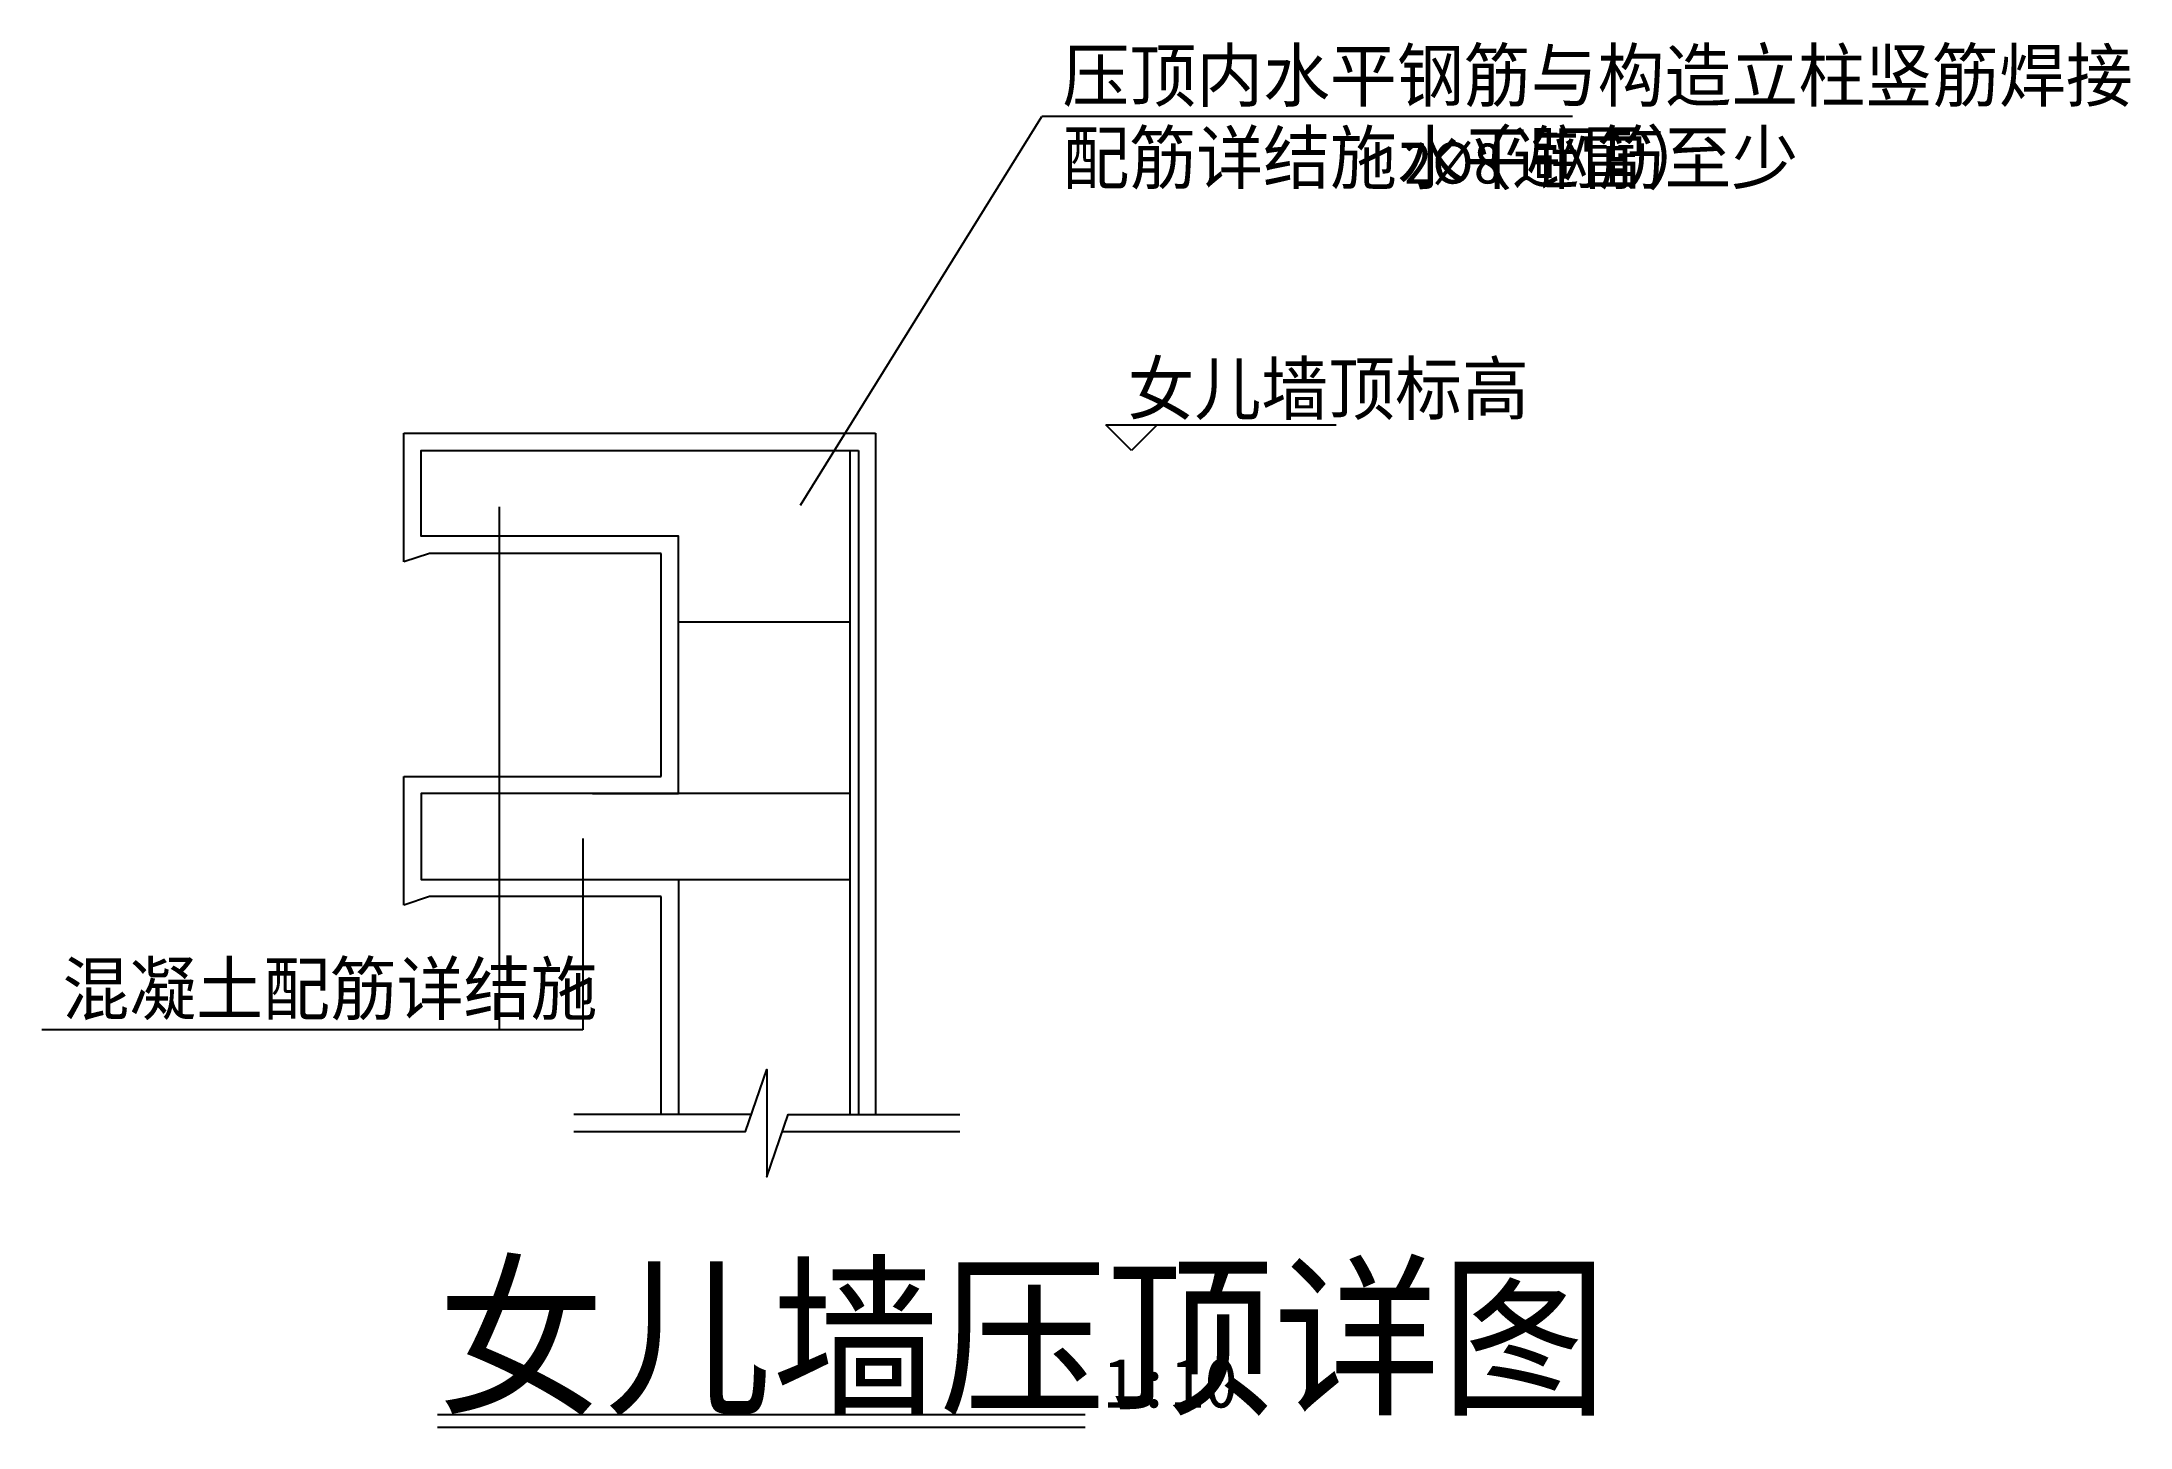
# Model space of a CAD drawing. Header units: metres. Extents: x 10512 to 15383, y 23501 to 26731.
import ezdxf

# ---------------------------------------------------------------- set-up
doc = ezdxf.new("R2010")
doc.units = ezdxf.units.M
for name, color, linetype in [('1', 4, 'Continuous'), ('AXIS_TEXT', 7, 'Continuous'), ('PUB_DIM', 3, 'Continuous'), ('PUB_TEXT', 7, 'Continuous'), ('WAI', 2, 'Continuous')]:
    doc.layers.add(name, color=color, linetype=linetype)

# ---------------------------------------------------------------- blocks, each defined once
blk = doc.blocks.new('1')
for p, q in [((436.23, 52.76), (229.33, 52.76)), ((472.44, 32.76), (679.33, 32.76))]:
    blk.add_line(p, q)
at = {"layer": '1'}
for p, q in [((493.56, 763.04), (775.09, 1216.14)), ((551.18, 826.89), (561.18, 826.89)), ((561.18, 826.89), (561.18, 52.76)), ((142.19, 761.34), (142.19, 151.36))]:
    blk.add_line(p, q, dxfattribs=at)
at = {"layer": 'AXIS_TEXT'}
blk.add_lwpolyline([(229.33, 32.76), (429.33, 32.76), (454.33, 105.26), (454.33, -19.74), (479.33, 52.76), (679.33, 52.76)], dxfattribs=at)
at = {"layer": 'PUB_DIM'}
for p, q in [((879.7, 826.89), (849.7, 856.89)), ((849.7, 856.89), (909.7, 856.89)), ((909.7, 856.89), (879.7, 826.89)), ((909.7, 856.89), (1118.23, 856.89))]:
    blk.add_line(p, q, dxfattribs=at)
at = {"layer": 'PUB_TEXT'}
for p, q in [((1393.99, 1216.14), (775.09, 1216.14)), ((239.74, 374.44), (239.74, 151.36)), ((239.74, 151.36), (-391.12, 151.36))]:
    blk.add_line(p, q, dxfattribs=at)
at = {"layer": 'WAI'}
for p, q in [((31.18, 706.89), (31.18, 846.89)), ((31.18, 846.89), (581.18, 846.89)), ((581.18, 846.89), (581.18, 52.76)), ((31.18, 696.89), (31.18, 706.89)), ((61.18, 706.89), (31.18, 696.89)), ((331.18, 706.89), (61.18, 706.89)), ((331.18, 446.89), (331.18, 706.89)), ((31.18, 446.89), (331.18, 446.89)), ((31.18, 306.89), (31.18, 446.89)), ((61.18, 306.89), (31.18, 296.89)), ((31.18, 301.89), (31.18, 306.89)), ((31.18, 296.89), (31.18, 301.89)), ((331.18, 306.89), (61.18, 306.89)), ((331.18, 52.76), (331.18, 306.89))]:
    blk.add_line(p, q, dxfattribs=at)
for points in [[(251.18, 426.89), (351.18, 426.89), (351.18, 726.89), (51.18, 726.89), (51.18, 826.89), (351.18, 826.89), (551.18, 826.89), (551.18, 52.76)], [(551.18, 626.89), (351.18, 626.89)], [(551.18, 426.89), (51.18, 426.89), (51.18, 326.89), (551.18, 326.89)], [(351.18, 326.89), (351.18, 52.76)]]:
    blk.add_lwpolyline(points, dxfattribs=at)
at = {"layer": 'PUB_TEXT'}
for s, height, p in [('压顶内水平钢筋与构造立柱竖筋焊接', 60, (799.09, 1234.14)), ('配筋详结施水平钢筋至少', 60, (799.09, 1138.14)), ('（避雷）', 60, (1245.8, 1138.14)), ('2%%C8', 48, (1197.44, 1138.14)), ('女儿墙顶标高', 60, (874.96, 869.03)), ('混凝土配筋详结施', 60, (-367.12, 169.36))]:
    blk.add_text(s, height=height, dxfattribs=at).set_placement(p)

msp = doc.modelspace()

# ---------------------------------------------------------------- linework, layer by layer
at = {"layer": 'PUB_TEXT'}
for points in [[(11434.59, 23530.95), (12945.62, 23530.95)], [(11434.59, 23500.95), (12945.62, 23500.95)]]:
    msp.add_lwpolyline(points, dxfattribs=at)

# ---------------------------------------------------------------- block references
at = {"layer": 'AXIS_TEXT', "xscale": 2, "yscale": 2, "zscale": 2}
msp.add_blockref('1', (11294.16, 24124.63), dxfattribs=at)

# ---------------------------------------------------------------- texts
at = {"layer": 'PUB_TEXT'}
for s, height, p in [('女儿墙压顶详图', 300, (11434.59, 23560.95)), ('1:10', 115.2, (12988.14, 23546.91))]:
    msp.add_text(s, height=height, dxfattribs=at).set_placement(p)

doc.saveas('drawing.dxf')
